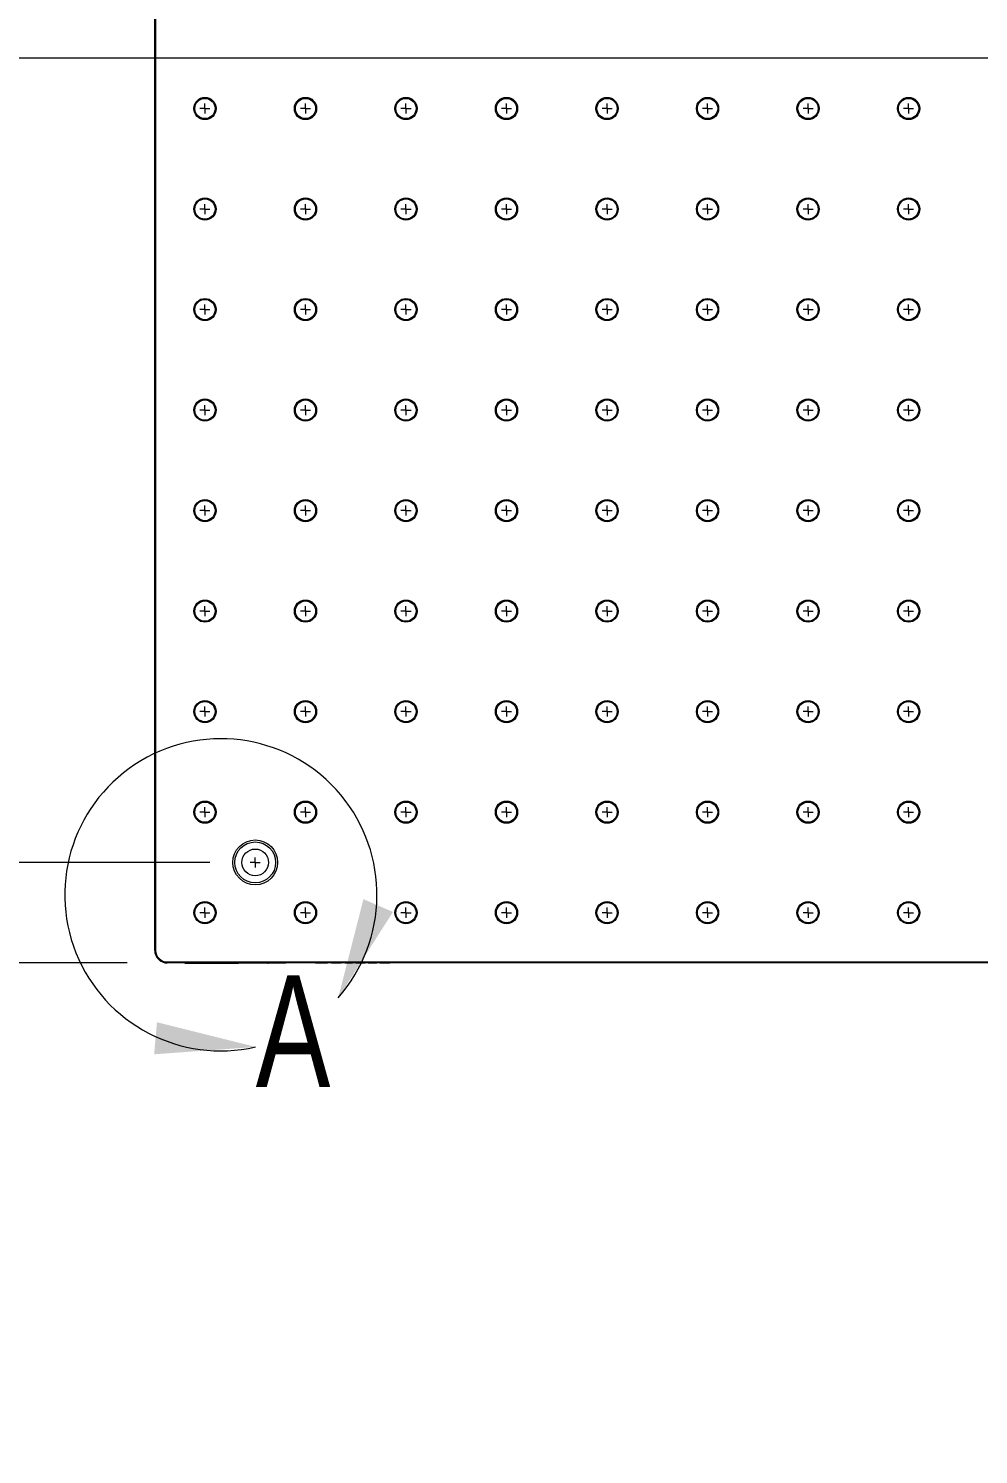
# Model space of a CAD drawing. Header units: inches. Extents: x 0.1 to 10.9, y 0 to 8.5.
# Drawn here: x 2.15 to 3.332, y 3.012 to 4.785 of the extents above; entities that cross this region are included whole.
import ezdxf

# ---------------------------------------------------------------- set-up
doc = ezdxf.new("R2010")
doc.units = ezdxf.units.IN
doc.header["$MEASUREMENT"] = 0
doc.styles.add('SLDTEXTSTYLE0', font='TXT', dxfattribs={"width": 0.75})
doc.dimstyles.new('SLDDIMSTYLE1', dxfattribs={"dimtxt": 0.083333, "dimasz": 0.125, "dimexe": 0, "dimexo": 0.0625, "dimgap": 0.020833, "dimtad": 0, "dimtih": 1, "dimtoh": 1, "dimlfac": 8, "dimrnd": 1e-09, "dimzin": 4, "dimdsep": 46, "dimtxsty": 'SLDTEXTSTYLE0', "dimsah": 1, "dimcen": 0.09, "dimadec": 0, "dimazin": 1, "dimtfac": 1, "dimtofl": 0, "dimtmove": 0, "dimatfit": 3, "dimfxl": 1, "dimfrac": 2, "dimtolj": 1, "dimtzin": 12, "dimarcsym": 0})
doc.dimstyles.new('SLDDIMSTYLE2', dxfattribs={"dimtxt": 0.083333, "dimasz": 0.125, "dimexe": 0, "dimexo": 0.0625, "dimgap": 0.020833, "dimtad": 0, "dimtih": 1, "dimtoh": 1, "dimlfac": 8, "dimrnd": 1e-09, "dimzin": 4, "dimdsep": 46, "dimtxsty": 'SLDTEXTSTYLE0', "dimsah": 1, "dimcen": 0.09, "dimadec": 0, "dimazin": 1, "dimtfac": 1, "dimtmove": 0, "dimatfit": 0, "dimfxl": 1, "dimfrac": 2, "dimtolj": 1, "dimtzin": 12, "dimarcsym": 0})

# ---------------------------------------------------------------- blocks, each defined once
blk = doc.blocks.new('_D_3')
at = {"color": 7, "linetype": 'Continuous', "lineweight": 0}
for p, q in [((2.4322, 5.8047), (2.4322, 6.5734)), ((4.5572, 4.8047), (4.5572, 6.5734)), ((2.4322, 6.5034), (3.1537, 6.5034)), ((3.252, 6.5034), (3.2267, 6.5034)), ((3.2267, 6.5034), (3.2267, 6.371)), ((3.7374, 6.5034), (3.7627, 6.5034)), ((3.7627, 6.5034), (3.7627, 6.371)), ((4.5572, 6.5034), (3.8357, 6.5034)), ((3.2267, 6.371), (3.252, 6.371)), ((3.7627, 6.371), (3.7374, 6.371))]:
    blk.add_line(p, q, dxfattribs=at)
at = {"color": 7, "linetype": 'Continuous', "lineweight": 18}
for points in [[(2.4322, 6.5034), (2.5572, 6.4834), (2.5572, 6.5234)], [(4.5572, 6.5034), (4.4322, 6.5234), (4.4322, 6.4834)]]:
    blk.add_solid(points, dxfattribs=at)
at = {"color": 7, "linetype": 'Continuous', "lineweight": 18, "char_height": 0.08333, "attachment_point": 1, "style": 'SLDTEXTSTYLE0'}
for s, insert in [('17.00in', (3.3112, 6.6277)), ('431.8mm', (3.252, 6.4784))]:
    blk.add_mtext(s, dxfattribs=dict(at, insert=insert))
blk = doc.blocks.new('_D_5')
at = {"color": 7, "linetype": 'Continuous', "lineweight": 0}
for p, q in [((2.3759, 5.7485), (1.0717, 5.7485)), ((1.1417, 5.7485), (1.1417, 4.8978)), ((0.899, 4.7485), (0.8737, 4.7485)), ((0.8737, 4.7485), (0.8737, 4.616)), ((1.3843, 4.7485), (1.4097, 4.7485)), ((1.4097, 4.7485), (1.4097, 4.616)), ((0.8737, 4.616), (0.899, 4.616)), ((1.4097, 4.616), (1.3843, 4.616)), ((1.1417, 3.7485), (1.1417, 4.5991)), ((2.3759, 3.7485), (1.0717, 3.7485))]:
    blk.add_line(p, q, dxfattribs=at)
at = {"color": 7, "linetype": 'Continuous', "lineweight": 18}
for points in [[(1.1417, 5.7485), (1.1217, 5.6235), (1.1617, 5.6235)], [(1.1417, 3.7485), (1.1617, 3.8735), (1.1217, 3.8735)]]:
    blk.add_solid(points, dxfattribs=at)
at = {"color": 7, "linetype": 'Continuous', "lineweight": 18, "char_height": 0.08333, "attachment_point": 1, "style": 'SLDTEXTSTYLE0'}
for s, insert in [('16.00in', (0.9582, 4.8728)), ('406.4mm', (0.899, 4.7235))]:
    blk.add_mtext(s, dxfattribs=dict(at, insert=insert))
blk = doc.blocks.new('_D_6')
at = {"color": 7, "linetype": 'Continuous', "lineweight": 0}
for p, q in [((2.2728, 5.8735), (0.4575, 5.8735)), ((0.5275, 5.8735), (0.5275, 4.8978)), ((0.2848, 4.7485), (0.2595, 4.7485)), ((0.2595, 4.7485), (0.2595, 4.616)), ((0.7701, 4.7485), (0.7955, 4.7485)), ((0.7955, 4.7485), (0.7955, 4.616)), ((0.2595, 4.616), (0.2848, 4.616)), ((0.7955, 4.616), (0.7701, 4.616)), ((0.5275, 3.6235), (0.5275, 4.5991)), ((2.2728, 3.6235), (0.4575, 3.6235))]:
    blk.add_line(p, q, dxfattribs=at)
at = {"color": 7, "linetype": 'Continuous', "lineweight": 18}
for points in [[(0.5275, 5.8735), (0.5075, 5.7485), (0.5475, 5.7485)], [(0.5275, 3.6235), (0.5475, 3.7485), (0.5075, 3.7485)]]:
    blk.add_solid(points, dxfattribs=at)
at = {"color": 7, "linetype": 'Continuous', "lineweight": 18, "char_height": 0.08333, "attachment_point": 1, "style": 'SLDTEXTSTYLE0'}
for s, insert in [('18.00in', (0.344, 4.8728)), ('457.2mm', (0.2848, 4.7235))]:
    blk.add_mtext(s, dxfattribs=dict(at, insert=insert))
blk = doc.blocks.new('_D_7')
at = {"color": 7, "linetype": 'Continuous', "lineweight": 0}
for p, q in [((4.5009, 4.7485), (1.6739, 4.7485)), ((1.7439, 4.7485), (1.7439, 4.3978)), ((1.5012, 4.2485), (1.4759, 4.2485)), ((1.4759, 4.2485), (1.4759, 4.116)), ((1.9865, 4.2485), (2.0119, 4.2485)), ((2.0119, 4.2485), (2.0119, 4.116)), ((1.4759, 4.116), (1.5012, 4.116)), ((2.0119, 4.116), (1.9865, 4.116)), ((1.7439, 3.7485), (1.7439, 4.0991)), ((2.3759, 3.7485), (1.6739, 3.7485))]:
    blk.add_line(p, q, dxfattribs=at)
at = {"color": 7, "linetype": 'Continuous', "lineweight": 18}
for points in [[(1.7439, 4.7485), (1.7239, 4.6235), (1.7639, 4.6235)], [(1.7439, 3.7485), (1.7639, 3.8735), (1.7239, 3.8735)]]:
    blk.add_solid(points, dxfattribs=at)
at = {"color": 7, "linetype": 'Continuous', "lineweight": 18, "char_height": 0.08333, "attachment_point": 1, "style": 'SLDTEXTSTYLE0'}
for s, insert in [('8.00in', (1.5912, 4.3728)), ('203.2mm', (1.5012, 4.2235))]:
    blk.add_mtext(s, dxfattribs=dict(at, insert=insert))
blk = doc.blocks.new('_D_8')
at = {"color": 7, "linetype": 'Continuous', "lineweight": 0}
for p, q in [((1.4411, 3.7485), (1.4411, 3.9985)), ((2.3759, 3.7485), (1.3711, 3.7485)), ((2.2728, 3.6235), (1.3711, 3.6235)), ((1.4411, 3.2297), (1.4411, 3.6235)), ((1.2911, 3.2297), (1.4411, 3.2297)), ((0.7352, 3.1466), (0.7098, 3.1466)), ((0.7098, 3.1466), (0.7098, 3.0142)), ((1.1589, 3.1466), (1.1843, 3.1466)), ((1.1843, 3.1466), (1.1843, 3.0142)), ((0.7098, 3.0142), (0.7352, 3.0142)), ((1.1843, 3.0142), (1.1589, 3.0142))]:
    blk.add_line(p, q, dxfattribs=at)
at = {"color": 7, "linetype": 'Continuous', "lineweight": 18}
for points in [[(1.4411, 3.7485), (1.4611, 3.8735), (1.4211, 3.8735)], [(1.4411, 3.6235), (1.4211, 3.4985), (1.4611, 3.4985)]]:
    blk.add_solid(points, dxfattribs=at)
at = {"color": 7, "linetype": 'Continuous', "lineweight": 18, "char_height": 0.08333, "attachment_point": 1, "style": 'SLDTEXTSTYLE0'}
for s, insert in [('1.00in', (0.9042, 3.2709)), ('25.4mm', (0.7352, 3.1216))]:
    blk.add_mtext(s, dxfattribs=dict(at, insert=insert))
blk = doc.blocks.new('SW_CENTERMARKSYMBOL_1')
at = {"color": 0, "linetype": 'Continuous', "lineweight": 18}
for q in [(-0.00625, 0), (0, 0.00625), (0, -0.00625), (0.00625, 0)]:
    blk.add_line((0, 0), q, dxfattribs=at)
blk = doc.blocks.new('SW_CENTERMARKSYMBOL_5')
at = {"color": 0, "linetype": 'Continuous', "lineweight": 18}
for p, q in [((0, -1), (-0.00625, -1)), ((0, -1), (0, -0.99375)), ((0, -1), (0, -1.00625)), ((0, -1), (0.00625, -1)), ((0.125, -1), (0.11875, -1)), ((0.125, -1), (0.125, -0.99375)), ((0.125, -1), (0.125, -1.00625)), ((0.125, -1), (0.13125, -1)), ((0.25, -1), (0.24375, -1)), ((0.25, -1), (0.25, -0.99375)), ((0.25, -1), (0.25, -1.00625)), ((0.25, -1), (0.25625, -1)), ((0.375, -1), (0.36875, -1)), ((0.375, -1), (0.375, -0.99375)), ((0.375, -1), (0.375, -1.00625)), ((0.375, -1), (0.38125, -1)), ((0.5, -1), (0.49375, -1)), ((0.5, -1), (0.5, -0.99375)), ((0.5, -1), (0.5, -1.00625)), ((0.5, -1), (0.50625, -1)), ((0.625, -1), (0.61875, -1)), ((0.625, -1), (0.625, -0.99375)), ((0.625, -1), (0.625, -1.00625)), ((0.625, -1), (0.63125, -1)), ((0.75, -1), (0.74375, -1)), ((0.75, -1), (0.75, -0.99375)), ((0.75, -1), (0.75, -1.00625)), ((0.75, -1), (0.75625, -1)), ((0.875, -1), (0.86875, -1)), ((0.875, -1), (0.875, -0.99375)), ((0.875, -1), (0.875, -1.00625)), ((0.875, -1), (0.88125, -1)), ((0, -1.125), (-0.00625, -1.125)), ((0, -1.125), (0, -1.11875)), ((0, -1.125), (0, -1.13125)), ((0, -1.125), (0.00625, -1.125)), ((0.125, -1.125), (0.11875, -1.125)), ((0.125, -1.125), (0.125, -1.11875)), ((0.125, -1.125), (0.125, -1.13125)), ((0.125, -1.125), (0.13125, -1.125)), ((0.25, -1.125), (0.24375, -1.125)), ((0.25, -1.125), (0.25, -1.11875)), ((0.25, -1.125), (0.25, -1.13125)), ((0.25, -1.125), (0.25625, -1.125)), ((0.375, -1.125), (0.36875, -1.125)), ((0.375, -1.125), (0.375, -1.11875)), ((0.375, -1.125), (0.375, -1.13125)), ((0.375, -1.125), (0.38125, -1.125)), ((0.5, -1.125), (0.49375, -1.125)), ((0.5, -1.125), (0.5, -1.11875)), ((0.5, -1.125), (0.5, -1.13125)), ((0.5, -1.125), (0.50625, -1.125)), ((0.625, -1.125), (0.61875, -1.125)), ((0.625, -1.125), (0.625, -1.11875)), ((0.625, -1.125), (0.625, -1.13125)), ((0.625, -1.125), (0.63125, -1.125)), ((0.75, -1.125), (0.74375, -1.125)), ((0.75, -1.125), (0.75, -1.11875)), ((0.75, -1.125), (0.75, -1.13125)), ((0.75, -1.125), (0.75625, -1.125)), ((0.875, -1.125), (0.86875, -1.125)), ((0.875, -1.125), (0.875, -1.11875)), ((0.875, -1.125), (0.875, -1.13125)), ((0.875, -1.125), (0.88125, -1.125)), ((0, -1.25), (-0.00625, -1.25)), ((0, -1.25), (0, -1.24375)), ((0, -1.25), (0, -1.25625)), ((0, -1.25), (0.00625, -1.25)), ((0.125, -1.25), (0.11875, -1.25)), ((0.125, -1.25), (0.125, -1.24375)), ((0.125, -1.25), (0.125, -1.25625)), ((0.125, -1.25), (0.13125, -1.25)), ((0.25, -1.25), (0.24375, -1.25)), ((0.25, -1.25), (0.25, -1.24375)), ((0.25, -1.25), (0.25, -1.25625)), ((0.25, -1.25), (0.25625, -1.25)), ((0.375, -1.25), (0.36875, -1.25)), ((0.375, -1.25), (0.375, -1.24375)), ((0.375, -1.25), (0.375, -1.25625)), ((0.375, -1.25), (0.38125, -1.25)), ((0.5, -1.25), (0.49375, -1.25)), ((0.5, -1.25), (0.5, -1.24375)), ((0.5, -1.25), (0.5, -1.25625)), ((0.5, -1.25), (0.50625, -1.25)), ((0.625, -1.25), (0.61875, -1.25)), ((0.625, -1.25), (0.625, -1.24375)), ((0.625, -1.25), (0.625, -1.25625)), ((0.625, -1.25), (0.63125, -1.25)), ((0.75, -1.25), (0.74375, -1.25)), ((0.75, -1.25), (0.75, -1.24375)), ((0.75, -1.25), (0.75, -1.25625)), ((0.75, -1.25), (0.75625, -1.25)), ((0.875, -1.25), (0.86875, -1.25)), ((0.875, -1.25), (0.875, -1.24375)), ((0.875, -1.25), (0.875, -1.25625)), ((0.875, -1.25), (0.88125, -1.25)), ((0, -1.375), (-0.00625, -1.375)), ((0, -1.375), (0, -1.36875)), ((0, -1.375), (0, -1.38125)), ((0, -1.375), (0.00625, -1.375)), ((0.125, -1.375), (0.11875, -1.375)), ((0.125, -1.375), (0.125, -1.36875)), ((0.125, -1.375), (0.125, -1.38125)), ((0.125, -1.375), (0.13125, -1.375)), ((0.25, -1.375), (0.24375, -1.375)), ((0.25, -1.375), (0.25, -1.36875)), ((0.25, -1.375), (0.25, -1.38125)), ((0.25, -1.375), (0.25625, -1.375)), ((0.375, -1.375), (0.36875, -1.375)), ((0.375, -1.375), (0.375, -1.36875)), ((0.375, -1.375), (0.375, -1.38125)), ((0.375, -1.375), (0.38125, -1.375)), ((0.5, -1.375), (0.49375, -1.375)), ((0.5, -1.375), (0.5, -1.36875)), ((0.5, -1.375), (0.5, -1.38125)), ((0.5, -1.375), (0.50625, -1.375)), ((0.625, -1.375), (0.61875, -1.375)), ((0.625, -1.375), (0.625, -1.36875)), ((0.625, -1.375), (0.625, -1.38125)), ((0.625, -1.375), (0.63125, -1.375)), ((0.75, -1.375), (0.74375, -1.375)), ((0.75, -1.375), (0.75, -1.36875)), ((0.75, -1.375), (0.75, -1.38125)), ((0.75, -1.375), (0.75625, -1.375)), ((0.875, -1.375), (0.86875, -1.375)), ((0.875, -1.375), (0.875, -1.36875)), ((0.875, -1.375), (0.875, -1.38125)), ((0.875, -1.375), (0.88125, -1.375)), ((0, -1.5), (-0.00625, -1.5)), ((0, -1.5), (0, -1.49375)), ((0, -1.5), (0, -1.50625)), ((0, -1.5), (0.00625, -1.5)), ((0.125, -1.5), (0.11875, -1.5)), ((0.125, -1.5), (0.125, -1.49375)), ((0.125, -1.5), (0.125, -1.50625)), ((0.125, -1.5), (0.13125, -1.5)), ((0.25, -1.5), (0.24375, -1.5)), ((0.25, -1.5), (0.25, -1.49375)), ((0.25, -1.5), (0.25, -1.50625)), ((0.25, -1.5), (0.25625, -1.5)), ((0.375, -1.5), (0.36875, -1.5)), ((0.375, -1.5), (0.375, -1.49375)), ((0.375, -1.5), (0.375, -1.50625)), ((0.375, -1.5), (0.38125, -1.5)), ((0.5, -1.5), (0.49375, -1.5)), ((0.5, -1.5), (0.5, -1.49375)), ((0.5, -1.5), (0.5, -1.50625)), ((0.5, -1.5), (0.50625, -1.5)), ((0.625, -1.5), (0.61875, -1.5)), ((0.625, -1.5), (0.625, -1.49375)), ((0.625, -1.5), (0.625, -1.50625)), ((0.625, -1.5), (0.63125, -1.5)), ((0.75, -1.5), (0.74375, -1.5)), ((0.75, -1.5), (0.75, -1.49375)), ((0.75, -1.5), (0.75, -1.50625)), ((0.75, -1.5), (0.75625, -1.5)), ((0.875, -1.5), (0.86875, -1.5)), ((0.875, -1.5), (0.875, -1.49375)), ((0.875, -1.5), (0.875, -1.50625)), ((0.875, -1.5), (0.88125, -1.5)), ((0, -1.625), (-0.00625, -1.625)), ((0, -1.625), (0, -1.61875)), ((0, -1.625), (0, -1.63125)), ((0, -1.625), (0.00625, -1.625)), ((0.125, -1.625), (0.11875, -1.625)), ((0.125, -1.625), (0.125, -1.61875)), ((0.125, -1.625), (0.125, -1.63125)), ((0.125, -1.625), (0.13125, -1.625)), ((0.25, -1.625), (0.24375, -1.625)), ((0.25, -1.625), (0.25, -1.61875)), ((0.25, -1.625), (0.25, -1.63125)), ((0.25, -1.625), (0.25625, -1.625)), ((0.375, -1.625), (0.36875, -1.625)), ((0.375, -1.625), (0.375, -1.61875)), ((0.375, -1.625), (0.375, -1.63125)), ((0.375, -1.625), (0.38125, -1.625)), ((0.5, -1.625), (0.49375, -1.625)), ((0.5, -1.625), (0.5, -1.61875)), ((0.5, -1.625), (0.5, -1.63125)), ((0.5, -1.625), (0.50625, -1.625)), ((0.625, -1.625), (0.61875, -1.625)), ((0.625, -1.625), (0.625, -1.61875)), ((0.625, -1.625), (0.625, -1.63125)), ((0.625, -1.625), (0.63125, -1.625)), ((0.75, -1.625), (0.74375, -1.625)), ((0.75, -1.625), (0.75, -1.61875)), ((0.75, -1.625), (0.75, -1.63125)), ((0.75, -1.625), (0.75625, -1.625)), ((0.875, -1.625), (0.86875, -1.625)), ((0.875, -1.625), (0.875, -1.61875)), ((0.875, -1.625), (0.875, -1.63125)), ((0.875, -1.625), (0.88125, -1.625)), ((0, -1.75), (-0.00625, -1.75)), ((0, -1.75), (0, -1.74375)), ((0, -1.75), (0, -1.75625)), ((0, -1.75), (0.00625, -1.75)), ((0.125, -1.75), (0.11875, -1.75)), ((0.125, -1.75), (0.125, -1.74375)), ((0.125, -1.75), (0.125, -1.75625)), ((0.125, -1.75), (0.13125, -1.75)), ((0.25, -1.75), (0.24375, -1.75)), ((0.25, -1.75), (0.25, -1.74375)), ((0.25, -1.75), (0.25, -1.75625)), ((0.25, -1.75), (0.25625, -1.75)), ((0.375, -1.75), (0.36875, -1.75)), ((0.375, -1.75), (0.375, -1.74375)), ((0.375, -1.75), (0.375, -1.75625)), ((0.375, -1.75), (0.38125, -1.75)), ((0.5, -1.75), (0.49375, -1.75)), ((0.5, -1.75), (0.5, -1.74375)), ((0.5, -1.75), (0.5, -1.75625)), ((0.5, -1.75), (0.50625, -1.75)), ((0.625, -1.75), (0.61875, -1.75)), ((0.625, -1.75), (0.625, -1.74375)), ((0.625, -1.75), (0.625, -1.75625)), ((0.625, -1.75), (0.63125, -1.75)), ((0.75, -1.75), (0.74375, -1.75)), ((0.75, -1.75), (0.75, -1.74375)), ((0.75, -1.75), (0.75, -1.75625)), ((0.75, -1.75), (0.75625, -1.75)), ((0.875, -1.75), (0.86875, -1.75)), ((0.875, -1.75), (0.875, -1.74375)), ((0.875, -1.75), (0.875, -1.75625)), ((0.875, -1.75), (0.88125, -1.75)), ((0, -1.875), (-0.00625, -1.875)), ((0, -1.875), (0, -1.86875)), ((0, -1.875), (0, -1.88125)), ((0, -1.875), (0.00625, -1.875)), ((0.125, -1.875), (0.11875, -1.875)), ((0.125, -1.875), (0.125, -1.86875)), ((0.125, -1.875), (0.125, -1.88125)), ((0.125, -1.875), (0.13125, -1.875)), ((0.25, -1.875), (0.24375, -1.875)), ((0.25, -1.875), (0.25, -1.86875)), ((0.25, -1.875), (0.25, -1.88125)), ((0.25, -1.875), (0.25625, -1.875)), ((0.375, -1.875), (0.36875, -1.875)), ((0.375, -1.875), (0.375, -1.86875)), ((0.375, -1.875), (0.375, -1.88125)), ((0.375, -1.875), (0.38125, -1.875)), ((0.5, -1.875), (0.49375, -1.875)), ((0.5, -1.875), (0.5, -1.86875)), ((0.5, -1.875), (0.5, -1.88125)), ((0.5, -1.875), (0.50625, -1.875)), ((0.625, -1.875), (0.61875, -1.875)), ((0.625, -1.875), (0.625, -1.86875)), ((0.625, -1.875), (0.625, -1.88125)), ((0.625, -1.875), (0.63125, -1.875)), ((0.75, -1.875), (0.74375, -1.875)), ((0.75, -1.875), (0.75, -1.86875)), ((0.75, -1.875), (0.75, -1.88125)), ((0.75, -1.875), (0.75625, -1.875)), ((0.875, -1.875), (0.86875, -1.875)), ((0.875, -1.875), (0.875, -1.86875)), ((0.875, -1.875), (0.875, -1.88125)), ((0.875, -1.875), (0.88125, -1.875)), ((0, -2), (-0.00625, -2)), ((0, -2), (0, -1.99375)), ((0, -2), (0, -2.00625)), ((0, -2), (0.00625, -2)), ((0.125, -2), (0.11875, -2)), ((0.125, -2), (0.125, -1.99375)), ((0.125, -2), (0.125, -2.00625)), ((0.125, -2), (0.13125, -2)), ((0.25, -2), (0.24375, -2)), ((0.25, -2), (0.25, -1.99375)), ((0.25, -2), (0.25, -2.00625)), ((0.25, -2), (0.25625, -2)), ((0.375, -2), (0.36875, -2)), ((0.375, -2), (0.375, -1.99375)), ((0.375, -2), (0.375, -2.00625)), ((0.375, -2), (0.38125, -2)), ((0.5, -2), (0.49375, -2)), ((0.5, -2), (0.5, -1.99375)), ((0.5, -2), (0.5, -2.00625)), ((0.5, -2), (0.50625, -2)), ((0.625, -2), (0.61875, -2)), ((0.625, -2), (0.625, -1.99375)), ((0.625, -2), (0.625, -2.00625)), ((0.625, -2), (0.63125, -2)), ((0.75, -2), (0.74375, -2)), ((0.75, -2), (0.75, -1.99375)), ((0.75, -2), (0.75, -2.00625)), ((0.75, -2), (0.75625, -2)), ((0.875, -2), (0.86875, -2)), ((0.875, -2), (0.875, -1.99375)), ((0.875, -2), (0.875, -2.00625)), ((0.875, -2), (0.88125, -2))]:
    blk.add_line(p, q, dxfattribs=at)

msp = doc.modelspace()

# ---------------------------------------------------------------- linework, layer by layer
at = {"color": 7, "linetype": 'Continuous', "lineweight": 18}
for p, q in [((2.3072, 3.6391), (2.3072, 5.8578)), ((2.3084, 5.8578), (2.3084, 3.6391)), ((2.3072, 3.6391), (2.3084, 3.6391)), ((2.3228, 3.6247), (6.7916, 3.6247)), ((2.3228, 3.6235), (2.3228, 3.6247)), ((6.7916, 3.6235), (2.3228, 3.6235)), ((2.3447, 3.6234), (2.3447, 3.6235)), ((2.3447, 3.6234), (2.3652, 3.6234)), ((2.3652, 3.6234), (2.3652, 3.6235)), ((2.3652, 3.6234), (2.3717, 3.6234)), ((2.3717, 3.6234), (2.3717, 3.6235)), ((2.3717, 3.6234), (2.3766, 3.6234)), ((2.3766, 3.6234), (2.3766, 3.6235)), ((2.3766, 3.6234), (2.3766, 3.6235)), ((2.3858, 3.6234), (2.3858, 3.6235)), ((2.3951, 3.6234), (2.3951, 3.6235)), ((2.3951, 3.6234), (2.3951, 3.6235)), ((2.3951, 3.6234), (2.4047, 3.6234)), ((2.4047, 3.6234), (2.4047, 3.6235)), ((2.4113, 3.6234), (2.4113, 3.6235)), ((2.4116, 3.6234), (2.4116, 3.6235)), ((2.4116, 3.6234), (2.4116, 3.6235)), ((2.4116, 3.6234), (2.4116, 3.6234)), ((2.418, 3.6234), (2.4116, 3.6234)), ((2.418, 3.6234), (2.418, 3.6235)), ((2.4245, 3.6234), (2.418, 3.6234)), ((2.4245, 3.6234), (2.4245, 3.6235)), ((2.4295, 3.6234), (2.4245, 3.6234)), ((2.4295, 3.6234), (2.4295, 3.6235)), ((2.4353, 3.6234), (2.4295, 3.6234)), ((2.4353, 3.6234), (2.4353, 3.6235)), ((2.4396, 3.6234), (2.4353, 3.6234)), ((2.4396, 3.6234), (2.4396, 3.6235)), ((2.4479, 3.6234), (2.4396, 3.6234)), ((2.4479, 3.6234), (2.4479, 3.6235)), ((2.4479, 3.6234), (2.4485, 3.6234)), ((2.4485, 3.6234), (2.4489, 3.6234)), ((2.4552, 3.6234), (2.4552, 3.6235)), ((2.4624, 3.6234), (2.4624, 3.6235)), ((2.4702, 3.6234), (2.4702, 3.6235)), ((2.4707, 3.6234), (2.4707, 3.6235)), ((2.5071, 3.6234), (2.5071, 3.6235)), ((2.5102, 3.6234), (2.5071, 3.6234)), ((2.5102, 3.6234), (2.5102, 3.6235)), ((2.5147, 3.6234), (2.5102, 3.6234)), ((2.5147, 3.6234), (2.5147, 3.6235)), ((2.5191, 3.6234), (2.5147, 3.6234)), ((2.5191, 3.6234), (2.5191, 3.6235)), ((2.5221, 3.6234), (2.5191, 3.6234)), ((2.5221, 3.6234), (2.5221, 3.6235)), ((2.5269, 3.6234), (2.5269, 3.6235)), ((2.532, 3.6234), (2.5269, 3.6234)), ((2.532, 3.6234), (2.532, 3.6235)), ((2.5365, 3.6234), (2.5365, 3.6235)), ((2.5383, 3.6234), (2.5383, 3.6235)), ((2.5398, 3.6234), (2.5398, 3.6235)), ((2.5439, 3.6234), (2.5439, 3.6235)), ((2.5467, 3.6234), (2.5467, 3.6235)), ((2.5478, 3.6234), (2.5478, 3.6235)), ((2.5496, 3.6234), (2.5478, 3.6234)), ((2.5496, 3.6234), (2.5496, 3.6235)), ((2.5531, 3.6234), (2.5496, 3.6234)), ((2.5531, 3.6234), (2.5531, 3.6235)), ((2.557, 3.6234), (2.557, 3.6235)), ((2.5599, 3.6234), (2.5599, 3.6235)), ((2.5632, 3.6234), (2.5632, 3.6235)), ((2.5695, 3.6234), (2.5695, 3.6235)), ((2.5727, 3.6234), (2.5727, 3.6235)), ((2.5729, 3.6234), (2.5727, 3.6234)), ((2.5729, 3.6234), (2.5729, 3.6235)), ((2.5732, 3.6234), (2.5732, 3.6235)), ((2.578, 3.6234), (2.578, 3.6235)), ((2.5819, 3.6234), (2.5819, 3.6235)), ((2.5836, 3.6234), (2.5836, 3.6235)), ((2.5841, 3.6234), (2.5841, 3.6235)), ((2.5873, 3.6234), (2.5873, 3.6235)), ((2.5894, 3.6234), (2.5894, 3.6235)), ((2.5957, 3.6234), (2.5957, 3.6235)), ((2.5978, 3.6234), (2.5978, 3.6235))]:
    msp.add_line(p, q, dxfattribs=at)
for centre, radius in [((2.3697, 4.686), 0.0138), ((2.4947, 4.686), 0.0138), ((2.6197, 4.686), 0.0138), ((2.7447, 4.686), 0.0138), ((2.8697, 4.686), 0.0138), ((2.9947, 4.686), 0.0138), ((3.1197, 4.686), 0.0138), ((3.2447, 4.686), 0.0138), ((2.3697, 4.686), 0.0126), ((2.4947, 4.686), 0.0126), ((2.6197, 4.686), 0.0126), ((2.7447, 4.686), 0.0126), ((2.8697, 4.686), 0.0126), ((2.9947, 4.686), 0.0126), ((3.1197, 4.686), 0.0126), ((3.2447, 4.686), 0.0126), ((2.3697, 4.561), 0.0138), ((2.3697, 4.561), 0.0126), ((2.4947, 4.561), 0.0138), ((2.4947, 4.561), 0.0126), ((2.6197, 4.561), 0.0138), ((2.6197, 4.561), 0.0126), ((2.7447, 4.561), 0.0138), ((2.7447, 4.561), 0.0126), ((2.8697, 4.561), 0.0138), ((2.8697, 4.561), 0.0126), ((2.9947, 4.561), 0.0138), ((2.9947, 4.561), 0.0126), ((3.1197, 4.561), 0.0138), ((3.1197, 4.561), 0.0126), ((3.2447, 4.561), 0.0138), ((3.2447, 4.561), 0.0126), ((2.3697, 4.436), 0.0138), ((2.3697, 4.436), 0.0126), ((2.4947, 4.436), 0.0138), ((2.4947, 4.436), 0.0126), ((2.6197, 4.436), 0.0138), ((2.6197, 4.436), 0.0126), ((2.7447, 4.436), 0.0138), ((2.7447, 4.436), 0.0126), ((2.8697, 4.436), 0.0138), ((2.8697, 4.436), 0.0126), ((2.9947, 4.436), 0.0138), ((2.9947, 4.436), 0.0126), ((3.1197, 4.436), 0.0138), ((3.1197, 4.436), 0.0126), ((3.2447, 4.436), 0.0138), ((3.2447, 4.436), 0.0126), ((2.3697, 4.311), 0.0138), ((2.3697, 4.311), 0.0126), ((2.4947, 4.311), 0.0138), ((2.4947, 4.311), 0.0126), ((2.6197, 4.311), 0.0138), ((2.6197, 4.311), 0.0126), ((2.7447, 4.311), 0.0138), ((2.7447, 4.311), 0.0126), ((2.8697, 4.311), 0.0138), ((2.8697, 4.311), 0.0126), ((2.9947, 4.311), 0.0138), ((2.9947, 4.311), 0.0126), ((3.1197, 4.311), 0.0138), ((3.1197, 4.311), 0.0126), ((3.2447, 4.311), 0.0138), ((3.2447, 4.311), 0.0126), ((2.3697, 4.186), 0.0138), ((2.3697, 4.186), 0.0126), ((2.4947, 4.186), 0.0138), ((2.4947, 4.186), 0.0126), ((2.6197, 4.186), 0.0138), ((2.6197, 4.186), 0.0126), ((2.7447, 4.186), 0.0138), ((2.7447, 4.186), 0.0126), ((2.8697, 4.186), 0.0138), ((2.8697, 4.186), 0.0126), ((2.9947, 4.186), 0.0138), ((2.9947, 4.186), 0.0126), ((3.1197, 4.186), 0.0138), ((3.1197, 4.186), 0.0126), ((3.2447, 4.186), 0.0138), ((3.2447, 4.186), 0.0126), ((2.3697, 4.061), 0.0138), ((2.3697, 4.061), 0.0126), ((2.4947, 4.061), 0.0138), ((2.4947, 4.061), 0.0126), ((2.6197, 4.061), 0.0138), ((2.6197, 4.061), 0.0126), ((2.7447, 4.061), 0.0138), ((2.7447, 4.061), 0.0126), ((2.8697, 4.061), 0.0138), ((2.8697, 4.061), 0.0126), ((2.9947, 4.061), 0.0138), ((2.9947, 4.061), 0.0126), ((3.1197, 4.061), 0.0138), ((3.1197, 4.061), 0.0126), ((3.2447, 4.061), 0.0138), ((3.2447, 4.061), 0.0126), ((2.3697, 3.936), 0.0138), ((2.3697, 3.936), 0.0126), ((2.4947, 3.936), 0.0138), ((2.4947, 3.936), 0.0126), ((2.6197, 3.936), 0.0138), ((2.6197, 3.936), 0.0126), ((2.7447, 3.936), 0.0138), ((2.7447, 3.936), 0.0126), ((2.8697, 3.936), 0.0138), ((2.8697, 3.936), 0.0126), ((2.9947, 3.936), 0.0138), ((2.9947, 3.936), 0.0126), ((3.1197, 3.936), 0.0138), ((3.1197, 3.936), 0.0126), ((3.2447, 3.936), 0.0138), ((3.2447, 3.936), 0.0126), ((2.3697, 3.811), 0.0138), ((2.3697, 3.811), 0.0126), ((2.4947, 3.811), 0.0138), ((2.4947, 3.811), 0.0126), ((2.6197, 3.811), 0.0138), ((2.6197, 3.811), 0.0126), ((2.7447, 3.811), 0.0138), ((2.7447, 3.811), 0.0126), ((2.8697, 3.811), 0.0138), ((2.8697, 3.811), 0.0126), ((2.9947, 3.811), 0.0138), ((2.9947, 3.811), 0.0126), ((3.1197, 3.811), 0.0138), ((3.1197, 3.811), 0.0126), ((3.2447, 3.811), 0.0138), ((3.2447, 3.811), 0.0126), ((2.4322, 3.7485), 0.0279), ((2.4322, 3.7485), 0.0254), ((2.4322, 3.7485), 0.0166), ((2.3697, 3.686), 0.0138), ((2.3697, 3.686), 0.0126), ((2.4947, 3.686), 0.0138), ((2.4947, 3.686), 0.0126), ((2.6197, 3.686), 0.0138), ((2.6197, 3.686), 0.0126), ((2.7447, 3.686), 0.0138), ((2.7447, 3.686), 0.0126), ((2.8697, 3.686), 0.0138), ((2.8697, 3.686), 0.0126), ((2.9947, 3.686), 0.0138), ((2.9947, 3.686), 0.0126), ((3.1197, 3.686), 0.0138), ((3.1197, 3.686), 0.0126), ((3.2447, 3.686), 0.0138), ((3.2447, 3.686), 0.0126)]:
    msp.add_circle(centre, radius, dxfattribs=at)
for centre, radius, start, end in [((2.3895, 3.7082), 0.1941, 318.7276, 282.8714), ((2.3228, 3.6391), 0.0156, 180, 270), ((2.3228, 3.6391), 0.0144, 180, 270)]:
    msp.add_arc(centre, radius, start, end, dxfattribs=at)
for points in [[(2.3766, 3.6234), (2.3767, 3.6234), (2.3801, 3.6234), (2.3858, 3.6234)], [(2.3858, 3.6234), (2.3916, 3.6234), (2.395, 3.6234), (2.3951, 3.6234)], [(2.4047, 3.6234), (2.408, 3.6234), (2.4113, 3.6234), (2.4113, 3.6234)], [(2.4552, 3.6234), (2.4544, 3.6234), (2.4539, 3.6234), (2.4479, 3.6234)], [(2.4624, 3.6234), (2.4581, 3.6234), (2.456, 3.6234), (2.4552, 3.6234)], [(2.4702, 3.6234), (2.4702, 3.6234), (2.4696, 3.6234), (2.4624, 3.6234)]]:
    msp.add_open_spline(points, degree=3, dxfattribs=at)
for points, knots in [([(2.5365, 3.6234), (2.5362, 3.6234), (2.5358, 3.6234), (2.5352, 3.6234), (2.5348, 3.6234), (2.5345, 3.6234), (2.5342, 3.6234), (2.5339, 3.6234), (2.5336, 3.6234), (2.5332, 3.6234), (2.5327, 3.6234), (2.5322, 3.6234), (2.532, 3.6234)], [0, 0, 0, 0, 0.202427, 0.302187, 0.402221, 0.455493, 0.514414, 0.57984, 0.651062, 0.729533, 0.813107, 1, 1, 1, 1]), ([(2.5383, 3.6234), (2.5383, 3.6234), (2.5382, 3.6234), (2.538, 3.6234), (2.5379, 3.6234), (2.5376, 3.6234), (2.5372, 3.6234), (2.5368, 3.6234), (2.5365, 3.6234)], [0, 0, 0, 0, 0.267109, 0.38924, 0.506811, 0.622982, 0.742357, 1, 1, 1, 1]), ([(2.5398, 3.6234), (2.5398, 3.6234), (2.5398, 3.6234), (2.5394, 3.6234), (2.5394, 3.6234)], [0, 0, 0, 0, 0.92339, 1, 1, 1, 1]), ([(2.5467, 3.6234), (2.5465, 3.6234), (2.5462, 3.6234), (2.5458, 3.6234), (2.5451, 3.6234), (2.5445, 3.6234), (2.5439, 3.6234)], [0, 0, 0, 0, 0.198369, 0.319489, 0.457394, 1, 1, 1, 1]), ([(2.5478, 3.6234), (2.5478, 3.6234), (2.5478, 3.6234), (2.5476, 3.6234), (2.5475, 3.6234), (2.5473, 3.6234), (2.5471, 3.6234), (2.5469, 3.6234), (2.5467, 3.6234)], [0, 0, 0, 0, 0.289953, 0.415975, 0.53289, 0.646057, 0.759344, 1, 1, 1, 1]), ([(2.5632, 3.6234), (2.5628, 3.6234), (2.5622, 3.6234), (2.5615, 3.6234), (2.5609, 3.6234), (2.5604, 3.6234), (2.56, 3.6234), (2.5595, 3.6234), (2.5591, 3.6234), (2.5587, 3.6234), (2.5584, 3.6234), (2.5581, 3.6234), (2.5579, 3.6234), (2.5577, 3.6234), (2.5575, 3.6234), (2.5575, 3.6234), (2.5575, 3.6234)], [0, 0, 0, 0, 0.146991, 0.21662, 0.283588, 0.348998, 0.413259, 0.476706, 0.54032, 0.602108, 0.661458, 0.718422, 0.774399, 0.829625, 0.884944, 1, 1, 1, 1]), ([(2.569, 3.6234), (2.569, 3.6234), (2.569, 3.6234), (2.5688, 3.6234), (2.5686, 3.6234), (2.5684, 3.6234), (2.5681, 3.6234), (2.5678, 3.6234), (2.5674, 3.6234), (2.567, 3.6234), (2.5666, 3.6234), (2.5661, 3.6234), (2.5656, 3.6234), (2.5651, 3.6234), (2.5643, 3.6234), (2.5637, 3.6234), (2.5632, 3.6234)], [0, 0, 0, 0, 0.113553, 0.168057, 0.222527, 0.276785, 0.332763, 0.390574, 0.450565, 0.512424, 0.5751, 0.639255, 0.705378, 0.774074, 0.84585, 1, 1, 1, 1]), ([(2.578, 3.6234), (2.5776, 3.6234), (2.5769, 3.6234), (2.576, 3.6234), (2.5753, 3.6234), (2.5747, 3.6234), (2.574, 3.6234), (2.5735, 3.6234), (2.5732, 3.6234)], [0, 0, 0, 0, 0.261549, 0.397723, 0.53689, 0.671221, 0.793466, 1, 1, 1, 1]), ([(2.5819, 3.6234), (2.5817, 3.6234), (2.5813, 3.6234), (2.5807, 3.6234), (2.5802, 3.6234), (2.5797, 3.6234), (2.579, 3.6234), (2.5784, 3.6234), (2.578, 3.6234)], [0, 0, 0, 0, 0.22618, 0.341073, 0.459592, 0.582542, 0.713314, 1, 1, 1, 1]), ([(2.5836, 3.6234), (2.5836, 3.6234), (2.5836, 3.6234), (2.5834, 3.6234), (2.5832, 3.6234), (2.583, 3.6234), (2.5826, 3.6234), (2.5822, 3.6234), (2.5819, 3.6234)], [0, 0, 0, 0, 0.264401, 0.388434, 0.507948, 0.627418, 0.748064, 1, 1, 1, 1]), ([(2.5894, 3.6234), (2.589, 3.6234), (2.5886, 3.6234), (2.5881, 3.6234), (2.5878, 3.6234), (2.5876, 3.6234), (2.5874, 3.6234), (2.5873, 3.6234), (2.5873, 3.6234)], [0, 0, 0, 0, 0.227874, 0.343921, 0.462481, 0.585918, 0.716035, 1, 1, 1, 1]), ([(2.5957, 3.6234), (2.5954, 3.6234), (2.5949, 3.6234), (2.5942, 3.6234), (2.5937, 3.6234), (2.5933, 3.6234), (2.5928, 3.6234), (2.5924, 3.6234), (2.5919, 3.6234), (2.5912, 3.6234), (2.5903, 3.6234), (2.5897, 3.6234), (2.5894, 3.6234)], [0, 0, 0, 0, 0.143664, 0.212786, 0.279492, 0.345073, 0.408744, 0.471486, 0.533219, 0.653534, 0.769897, 1, 1, 1, 1]), ([(2.5978, 3.6234), (2.5975, 3.6234), (2.5971, 3.6234), (2.5966, 3.6234), (2.5962, 3.6234), (2.5959, 3.6234), (2.5957, 3.6234)], [0, 0, 0, 0, 0.456048, 0.572022, 0.702431, 1, 1, 1, 1]), ([(2.5995, 3.6234), (2.5995, 3.6234), (2.5994, 3.6234), (2.5982, 3.6234), (2.5978, 3.6234)], [0, 0, 0, 0, 0.614333, 1, 1, 1, 1])]:
    msp.add_open_spline(points, degree=3, knots=knots, dxfattribs=at)
for points in [[(2.5354, 3.5801), (2.6035, 3.6869), (2.5668, 3.7028)], [(2.4328, 3.519), (2.31, 3.5497), (2.3065, 3.5099)]]:
    msp.add_solid(points, dxfattribs=at)

# ---------------------------------------------------------------- block references
at = {"color": 7, "linetype": 'Continuous', "lineweight": 0}
for name, p in [('SW_CENTERMARKSYMBOL_5', (2.3697, 5.686)), ('SW_CENTERMARKSYMBOL_1', (2.4322, 3.7485))]:
    msp.add_blockref(name, p, dxfattribs=at)

# ---------------------------------------------------------------- texts
at = {"color": 7, "linetype": 'Continuous', "lineweight": 18, "insert": (2.4328, 3.6081), "char_height": 0.1389, "attachment_point": 1, "style": 'SLDTEXTSTYLE0'}
msp.add_mtext('A', dxfattribs=at)

# ---------------------------------------------------------------- dimensions: what is measured, and where the dimension line sits
at = {"color": 7, "linetype": 'Continuous', "lineweight": 18}
dim = msp.add_linear_dim(base=(4.5572, 6.5034), p1=(2.4322, 5.7547), p2=(4.5572, 4.7547), dimstyle='SLDDIMSTYLE1', dxfattribs=at)
dim.commit()
dim.dimension.update_dxf_attribs({"geometry": '_D_3', "text_midpoint": (3.4947, 6.5034), "dimtype": 160})
for base, p1, p2, dimstyle, picture, middle in [((0.5275, 5.8735), (2.3228, 3.6235), (2.3228, 5.8735), 'SLDDIMSTYLE1', '_D_6', (0.5275, 4.7485)), ((1.1417, 3.7485), (2.4259, 5.7485), (2.4259, 3.7485), 'SLDDIMSTYLE1', '_D_5', (1.1417, 4.7485)), ((1.7439, 4.7485), (2.4259, 3.7485), (4.5509, 4.7485), 'SLDDIMSTYLE1', '_D_7', (1.7439, 4.2485)), ((1.4411, 3.6235), (2.4259, 3.7485), (2.3228, 3.6235), 'SLDDIMSTYLE2', '_D_8', (1.4411, 3.2297))]:
    dim = msp.add_linear_dim(base=base, p1=p1, p2=p2, angle=90, dimstyle=dimstyle, dxfattribs=at)
    dim.commit()
    dim.dimension.update_dxf_attribs({"geometry": picture, "text_midpoint": middle, "dimtype": 160})

doc.saveas('drawing.dxf')
